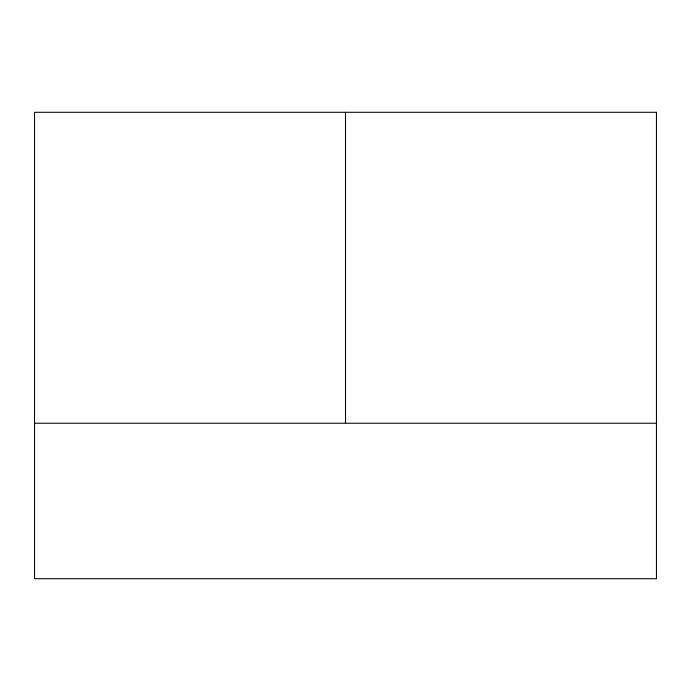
<?xml version="1.0" encoding="UTF-8"?>
<svg xmlns="http://www.w3.org/2000/svg" width="691" height="691" viewBox="0 0 691 691"><rect width="100%" height="100%" fill="white"/><g stroke="black" fill="none" stroke-linecap="round" stroke-linejoin="round"><path stroke-width="1.04" d="M34.55 423.238L656.45 423.238M345.5 112.288L345.5 423.238M656.45 112.288L34.55 112.288L34.55 578.712L656.45 578.712L656.45 112.288"/></g></svg>
